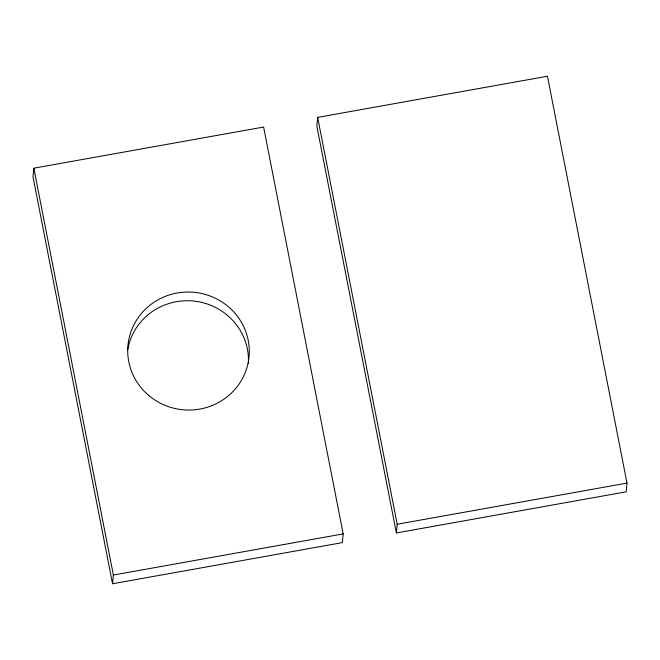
<?xml version="1.0" encoding="UTF-8"?>
<svg xmlns="http://www.w3.org/2000/svg" width="660" height="660" viewBox="0 0 660 660"><rect width="100%" height="100%" fill="white"/><g stroke="black" fill="none" stroke-linecap="round" stroke-linejoin="round"><path stroke-width="0.99" d="M33.825 168.185L33 176.896L112.555 583.754L342.35 542.619L343.175 533.907L263.62 127.05L33.825 168.185L113.38 575.033L112.555 583.754M317.65 117.381L316.825 126.093L396.379 532.95L626.175 491.815L627 483.103L547.445 76.246L317.65 117.381L397.204 524.238L396.379 532.95M113.38 575.033L343.175 533.907M397.204 524.238L627 483.103M127.627 350.237A60.811 59.004 5.4 0 1 194.213 301.117A60.811 59.004 5.4 0 1 248.366 363.577M148.748 395.472A60.811 59.004 5.4 0 0 248.209 362.464A60.811 59.004 5.4 0 0 168.548 295.185A60.811 59.004 5.4 0 0 148.748 395.472"/></g></svg>
